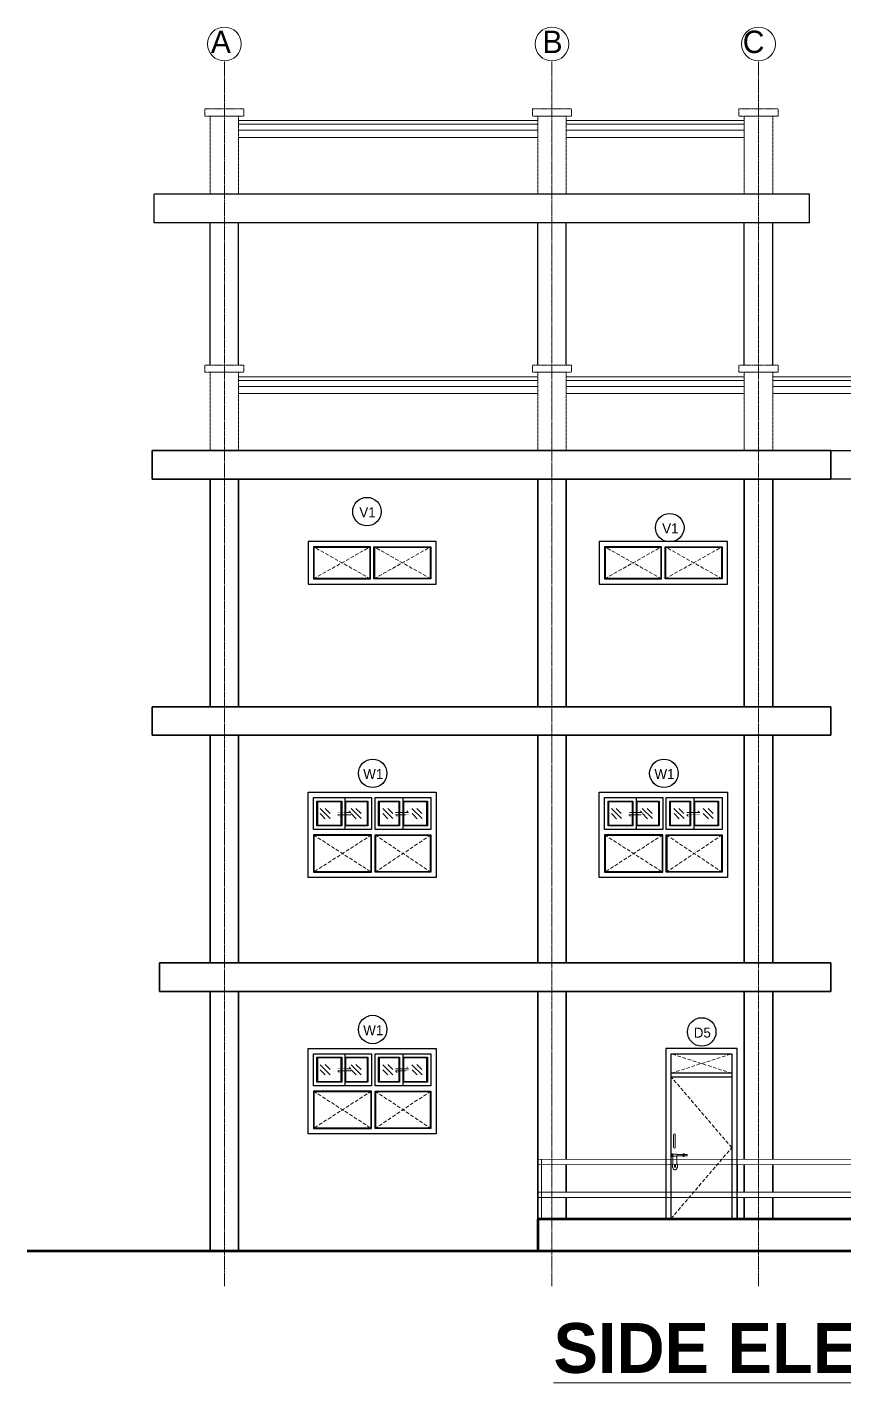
# Model space of a CAD drawing. Header units: inches. Extents: x -3071 to 2014935, y -37057 to 549694.
# Drawn here: x 1459588 to 1471072, y -37057 to -18008 of the extents above; entities that cross this region are included whole.
import ezdxf
from ezdxf.enums import TextEntityAlignment as Align

# ---------------------------------------------------------------- set-up
doc = ezdxf.new("R2010")
doc.units = ezdxf.units.IN
doc.header["$MEASUREMENT"] = 0
for name, pattern in [('ACAD_ISO08W100', [36, 24, -3, 6, -3]), ('DASHED', [0.75, 0.5, -0.25]), ('HIDDEN2', [0.1875, 0.125, -0.0625]), ('TRAZOS1', [0.15, 0.1, -0.05])]:
    doc.linetypes.add(name, pattern=pattern)
for name, color, linetype, lineweight in [('001-Archi- door window elevation', 92, 'Continuous', 25), ('001-Archi-hatch', 9, 'Continuous', 0), ('001-Archi-Opening Tags', 14, 'Continuous', 25), ('A .8 boundary line', 10, 'Continuous', 53), ('A 0.13 Text', 6, 'Continuous', 13), ('A 0.13 window elevation', 253, 'Continuous', 13), ('A 0.13parapet partition', 230, 'Continuous', 13), ('A 0.25 back line elevation', 20, 'Continuous', 25), ('A 0.35 front line elevation', 112, 'Continuous', 35), ('A 0.9 RAILING', 100, 'Continuous', 9), ('cen', 50, 'ACAD_ISO08W100', 5), ('Grid Tag', 6, 'Continuous', 20)]:
    doc.layers.add(name, color=color, linetype=linetype, lineweight=lineweight)
doc.styles.add('Archi 100', font='GOTHIC.TTF', dxfattribs={"height": 200})
doc.styles.add('CG', font='GOTHIC.TTF', dxfattribs={"height": 40})
doc.styles.get("Standard").update_dxf_attribs({"font": 'GOTHIC.TTF'})

# ---------------------------------------------------------------- blocks, each defined once
blk = doc.blocks.new('window tag')
blk.add_circle((0, 0), 200)
at = {"style": 'Archi 100', "flags": 1}
for tag, p in [('WIDTH', (15, 174.5)), ('HEIGHT', (-4.5, -348.5))]:
    blk.add_attdef(tag, p, '', height=200, dxfattribs=at)
at = {"style": 'Archi 100'}
blk.add_attdef('SYMBOL', text='', height=200, dxfattribs=at).set_placement((8, -10.5), align=Align.MIDDLE_CENTER)
blk = doc.blocks.new('A$C42FF27C5')
for p, q in [((16, 17), (-16, 17)), ((-16, 17), (-16, 0)), ((16, 0), (-16, 0)), ((27, 17), (16, 17)), ((27, 0), (16, 0)), ((39, 26), (27, 26)), ((27, 17), (27, 26)), ((27, 17), (27, 0)), ((27, 0), (27, -8)), ((39, 17), (39, 26)), ((50, 17), (39, 17)), ((39, 17), (39, 0)), ((50, 0), (39, 0)), ((39, 0), (39, -8)), ((125, 17), (50, 17)), ((125, 0), (50, 0)), ((186, 23), (125, 23)), ((125, 17), (125, 23)), ((125, 0), (125, 17)), ((125, -6), (125, 0)), ((186, 17), (186, 23)), ((192, 17), (186, 17)), ((186, 17), (186, 17)), ((186, 17), (186, 0)), ((192, 0), (186, 0)), ((186, 0), (186, 0)), ((186, -6), (186, 0)), ((203, 26), (192, 26)), ((192, 17), (192, 26)), ((192, 17), (192, 0)), ((192, 0), (192, -8)), ((203, 17), (203, 26)), ((208, 17), (203, 17)), ((203, 17), (203, 0)), ((208, 0), (203, 0)), ((203, 0), (203, -8)), ((27, -10), (27, -8)), ((39, -8), (27, -8)), ((39, -10), (27, -10)), ((39, -10), (39, -8)), ((121, -120), (123, -120)), ((121, -120), (121, -163)), ((121, -163), (123, -164)), ((121, -163), (123, -164)), ((121, -163), (121, -163)), ((123, -120), (125, -119)), ((123, -164), (125, -164)), ((123, -164), (125, -164)), ((128, -6), (125, -6)), ((125, -6), (125, -6)), ((128, -6), (125, -6)), ((125, -119), (126, -118)), ((125, -164), (126, -165)), ((125, -164), (126, -165)), ((126, -118), (127, -117)), ((126, -165), (127, -167)), ((126, -165), (127, -167)), ((127, -117), (128, -115)), ((127, -167), (128, -169)), ((127, -167), (128, -169)), ((128, -114), (128, -6)), ((128, -6), (128, -6)), ((183, -6), (128, -6)), ((128, -115), (128, -114)), ((128, -169), (128, -170)), ((128, -169), (128, -170)), ((128, -169), (128, -169)), ((128, -170), (128, -170)), ((128, -170), (128, -170)), ((129, -177), (128, -170)), ((129, -177), (128, -170)), ((128, -170), (128, -170)), ((132, -184), (129, -177)), ((132, -184), (129, -177)), ((129, -177), (129, -177)), ((136, -190), (132, -184)), ((136, -190), (132, -184)), ((142, -194), (136, -190)), ((142, -194), (136, -190)), ((161, -125), (150, -125)), ((150, -144), (150, -125)), ((150, -159), (150, -144)), ((161, -159), (150, -159)), ((161, -125), (161, -144)), ((161, -144), (161, -159)), ((175, -190), (169, -194)), ((175, -190), (169, -194)), ((179, -184), (175, -190)), ((179, -184), (175, -190)), ((182, -177), (179, -184)), ((182, -177), (179, -184)), ((183, -170), (182, -177)), ((183, -170), (182, -177)), ((182, -177), (182, -177)), ((183, -114), (183, -6)), ((186, -6), (183, -6)), ((183, -6), (183, -6)), ((186, -6), (183, -6)), ((183, -115), (183, -114)), ((184, -117), (183, -115)), ((183, -169), (184, -167)), ((183, -169), (184, -167)), ((183, -170), (183, -169)), ((183, -170), (183, -169)), ((183, -169), (183, -169)), ((183, -170), (183, -170)), ((183, -170), (183, -170)), ((183, -170), (183, -170)), ((185, -118), (184, -117)), ((184, -167), (185, -165)), ((184, -167), (185, -165)), ((186, -119), (185, -118)), ((185, -165), (186, -164)), ((185, -165), (186, -164)), ((186, -6), (186, -6)), ((188, -120), (186, -119)), ((186, -164), (188, -164)), ((186, -164), (188, -164)), ((189, -120), (188, -120)), ((188, -164), (189, -163)), ((188, -164), (189, -163)), ((189, -120), (189, -163)), ((189, -163), (189, -163)), ((192, -10), (192, -8)), ((203, -8), (192, -8)), ((203, -10), (192, -10)), ((203, -10), (203, -8)), ((148, -197), (142, -194)), ((148, -197), (142, -194)), ((155, -198), (148, -197)), ((155, -198), (148, -197)), ((162, -197), (155, -198)), ((162, -197), (155, -198)), ((169, -194), (162, -197)), ((169, -194), (162, -197))]:
    blk.add_line(p, q)
blk = doc.blocks.new('grid')
at = {"layer": 'Grid Tag', "linetype": 'Continuous', "ltscale": 30}
blk.add_circle((51, 48), 264, dxfattribs=at)
blk.add_attdef('GRID', (-143, -93), '', height=200)

msp = doc.modelspace()

# ---------------------------------------------------------------- linework, layer by layer
at = {"layer": '001-Archi- door window elevation'}
for points in [[(1463533.97, -25834.93), (1465333.97, -25834.93), (1465333.97, -25234.93), (1463533.97, -25234.93)], [(1463608.97, -25759.93), (1464408.97, -25759.93), (1464408.97, -25309.93), (1463608.97, -25309.93)], [(1464458.97, -25309.93), (1465258.97, -25309.93), (1465258.97, -25759.93), (1464458.97, -25759.93)], [(1467623.51, -25834.93), (1469423.51, -25834.93), (1469423.51, -25234.93), (1467623.51, -25234.93)], [(1467698.51, -25759.93), (1468498.51, -25759.93), (1468498.51, -25309.93), (1467698.51, -25309.93)], [(1468548.51, -25309.93), (1469348.51, -25309.93), (1469348.51, -25759.93), (1468548.51, -25759.93)], [(1463533.97, -28757.64), (1465333.97, -28757.64), (1465333.97, -29957.64), (1463533.97, -29957.64)], [(1467623.51, -28757.64), (1469423.51, -28757.64), (1469423.51, -29957.64), (1467623.51, -29957.64)], [(1464005.89, -29232.64), (1463658.97, -29232.64), (1463658.97, -28882.64), (1464005.89, -28882.64)], [(1464374.72, -29232.64), (1464055.89, -29232.64), (1464055.89, -28882.64), (1464374.72, -28882.64)], [(1464816.85, -29232.64), (1464524.72, -29232.64), (1464524.72, -28882.64), (1464816.85, -28882.64)], [(1465208.97, -29232.64), (1464866.85, -29232.64), (1464866.85, -28882.64), (1465208.97, -28882.64)], [(1468095.42, -29232.64), (1467748.51, -29232.64), (1467748.51, -28882.64), (1468095.42, -28882.64)], [(1468464.25, -29232.64), (1468145.42, -29232.64), (1468145.42, -28882.64), (1468464.25, -28882.64)], [(1468906.38, -29232.64), (1468614.25, -29232.64), (1468614.25, -28882.64), (1468906.38, -28882.64)], [(1469298.51, -29232.64), (1468956.38, -29232.64), (1468956.38, -28882.64), (1469298.51, -28882.64)], [(1464424.72, -29357.64), (1463608.97, -29357.64), (1463608.97, -29882.64), (1464424.72, -29882.64)], [(1464474.72, -29357.64), (1465258.97, -29357.64), (1465258.97, -29882.64), (1464474.72, -29882.64)], [(1468514.25, -29357.64), (1467698.51, -29357.64), (1467698.51, -29882.64), (1468514.25, -29882.64)], [(1468564.25, -29357.64), (1469348.51, -29357.64), (1469348.51, -29882.64), (1468564.25, -29882.64)], [(1463533.97, -32357.64), (1465333.97, -32357.64), (1465333.97, -33557.64), (1463533.97, -33557.64)], [(1469483.02, -34757.64), (1469558.02, -34757.64), (1469558.02, -32357.64), (1468558.02, -32357.64), (1468558.02, -34757.64), (1468633.02, -34757.64), (1468633.02, -32432.64), (1469483.02, -32432.64)], [(1464005.89, -32832.64), (1463658.97, -32832.64), (1463658.97, -32482.64), (1464005.89, -32482.64)], [(1464374.72, -32832.64), (1464055.89, -32832.64), (1464055.89, -32482.64), (1464374.72, -32482.64)], [(1464816.85, -32832.64), (1464524.72, -32832.64), (1464524.72, -32482.64), (1464816.85, -32482.64)], [(1465208.97, -32832.64), (1464866.85, -32832.64), (1464866.85, -32482.64), (1465208.97, -32482.64)], [(1469483.02, -32707.64), (1468633.02, -32707.64), (1468633.02, -32432.64), (1469483.02, -32432.64)], [(1468633.02, -32757.64), (1469483.02, -32757.64), (1469483.02, -34747.64), (1468633.02, -34747.64)], [(1464424.72, -32957.64), (1463608.97, -32957.64), (1463608.97, -33482.64), (1464424.72, -33482.64)], [(1464474.72, -32957.64), (1465258.97, -32957.64), (1465258.97, -33482.64), (1464474.72, -33482.64)]]:
    msp.add_lwpolyline(points, close=True, dxfattribs=at)
for points in [[(1464424.72, -29282.64), (1463608.97, -29282.64), (1463608.97, -28832.64), (1464424.72, -28832.64), (1464424.72, -29282.64)], [(1464055.89, -29282.64), (1464055.89, -28832.64)], [(1464474.72, -28832.64), (1465258.97, -28832.64), (1465258.97, -29282.64), (1464474.72, -29282.64), (1464474.72, -28832.64), (1464474.72, -28832.64)], [(1464866.85, -29282.64), (1464866.85, -28832.64)], [(1468514.25, -29282.64), (1467698.51, -29282.64), (1467698.51, -28832.64), (1468514.25, -28832.64), (1468514.25, -29282.64)], [(1468145.42, -29282.64), (1468145.42, -28832.64)], [(1468564.25, -28832.64), (1469348.51, -28832.64), (1469348.51, -29282.64), (1468564.25, -29282.64), (1468564.25, -28832.64), (1468564.25, -28832.64)], [(1468956.38, -29282.64), (1468956.38, -28832.64)], [(1464424.72, -32882.64), (1463608.97, -32882.64), (1463608.97, -32432.64), (1464424.72, -32432.64), (1464424.72, -32882.64)], [(1464055.89, -32882.64), (1464055.89, -32432.64)], [(1464474.72, -32432.64), (1465258.97, -32432.64), (1465258.97, -32882.64), (1464474.72, -32882.64), (1464474.72, -32432.64), (1464474.72, -32432.64)], [(1464866.85, -32882.64), (1464866.85, -32432.64)]]:
    msp.add_lwpolyline(points, dxfattribs=at)
at = {"layer": '001-Archi-hatch', "linetype": 'TRAZOS1', "ltscale": 500}
for p, q in [((1463608.97, -25759.93), (1464408.97, -25309.93)), ((1464408.97, -25759.93), (1463608.97, -25309.93)), ((1464458.97, -25759.93), (1465258.97, -25309.93)), ((1465258.97, -25759.93), (1464458.97, -25309.93)), ((1467698.51, -25759.93), (1468498.51, -25309.93)), ((1468498.51, -25759.93), (1467698.51, -25309.93)), ((1468548.51, -25759.93), (1469348.51, -25309.93)), ((1469348.51, -25759.93), (1468548.51, -25309.93)), ((1463608.97, -29357.64), (1464424.72, -29882.64)), ((1464424.72, -29357.64), (1463608.97, -29882.64)), ((1464474.72, -29357.64), (1465258.97, -29882.64)), ((1465258.97, -29357.64), (1464474.72, -29882.64)), ((1467698.51, -29357.64), (1468514.25, -29882.64)), ((1468514.25, -29357.64), (1467698.51, -29882.64)), ((1468564.25, -29357.64), (1469348.51, -29882.64)), ((1469348.51, -29357.64), (1468564.25, -29882.64)), ((1468633.02, -32707.64), (1469483.02, -32432.64)), ((1469483.02, -32707.64), (1468633.02, -32432.64)), ((1463608.97, -32957.64), (1464424.72, -33482.64)), ((1464424.72, -32957.64), (1463608.97, -33482.64)), ((1464474.72, -32957.64), (1465258.97, -33482.64)), ((1465258.97, -32957.64), (1464474.72, -33482.64))]:
    msp.add_line(p, q, dxfattribs=at)
at = {"layer": '001-Archi-hatch'}
for p, q in [((1463844.95, -29128.44), (1463703.35, -28986.84)), ((1463705.18, -29059.38), (1463775.98, -29130.18)), ((1463772.32, -28985.1), (1463843.12, -29055.9)), ((1464279.17, -29128.44), (1464137.57, -28986.84)), ((1464139.4, -29059.38), (1464210.2, -29130.18)), ((1464206.54, -28985.1), (1464277.34, -29055.9)), ((1464724.14, -29128.44), (1464582.54, -28986.84)), ((1464584.37, -29059.38), (1464655.17, -29130.18)), ((1464651.51, -28985.1), (1464722.31, -29055.9)), ((1465134.18, -29128.44), (1464992.58, -28986.84)), ((1464994.41, -29059.38), (1465065.21, -29130.18)), ((1465061.55, -28985.1), (1465132.35, -29055.9)), ((1467934.49, -29128.44), (1467792.89, -28986.84)), ((1467794.72, -29059.38), (1467865.52, -29130.18)), ((1467861.86, -28985.1), (1467932.66, -29055.9)), ((1468368.71, -29128.44), (1468227.1, -28986.84)), ((1468228.93, -29059.38), (1468299.74, -29130.18)), ((1468296.07, -28985.1), (1468366.88, -29055.9)), ((1468813.67, -29128.44), (1468672.07, -28986.84)), ((1468673.9, -29059.38), (1468744.7, -29130.18)), ((1468741.04, -28985.1), (1468811.84, -29055.9)), ((1469223.71, -29128.44), (1469082.11, -28986.84)), ((1469083.94, -29059.38), (1469154.74, -29130.18)), ((1469151.08, -28985.1), (1469221.88, -29055.9)), ((1463844.95, -32728.44), (1463703.35, -32586.84)), ((1463705.18, -32659.38), (1463775.98, -32730.18)), ((1463772.32, -32585.1), (1463843.12, -32655.9)), ((1464279.17, -32728.44), (1464137.57, -32586.84)), ((1464139.4, -32659.38), (1464210.2, -32730.18)), ((1464206.54, -32585.1), (1464277.34, -32655.9)), ((1464724.14, -32728.44), (1464582.54, -32586.84)), ((1464584.37, -32659.38), (1464655.17, -32730.18)), ((1464651.51, -32585.1), (1464722.31, -32655.9)), ((1465134.18, -32728.44), (1464992.58, -32586.84)), ((1464994.41, -32659.38), (1465065.21, -32730.18)), ((1465061.55, -32585.1), (1465132.35, -32655.9))]:
    msp.add_line(p, q, dxfattribs=at)
for points in [[(1463618.97, -25749.93), (1464398.97, -25749.93), (1464398.97, -25319.93), (1463618.97, -25319.93)], [(1464468.97, -25319.93), (1465248.97, -25319.93), (1465248.97, -25749.93), (1464468.97, -25749.93)], [(1467708.51, -25749.93), (1468488.51, -25749.93), (1468488.51, -25319.93), (1467708.51, -25319.93)], [(1468558.51, -25319.93), (1469338.51, -25319.93), (1469338.51, -25749.93), (1468558.51, -25749.93)], [(1463995.89, -29222.64), (1463668.97, -29222.64), (1463668.97, -28892.64), (1463995.89, -28892.64)], [(1464364.72, -29222.64), (1464065.89, -29222.64), (1464065.89, -28892.64), (1464364.72, -28892.64)], [(1464806.85, -29222.64), (1464534.72, -29222.64), (1464534.72, -28892.64), (1464806.85, -28892.64)], [(1465198.97, -29222.64), (1464876.85, -29222.64), (1464876.85, -28892.64), (1465198.97, -28892.64)], [(1468085.42, -29222.64), (1467758.51, -29222.64), (1467758.51, -28892.64), (1468085.42, -28892.64)], [(1468454.25, -29222.64), (1468155.42, -29222.64), (1468155.42, -28892.64), (1468454.25, -28892.64)], [(1468896.38, -29222.64), (1468624.25, -29222.64), (1468624.25, -28892.64), (1468896.38, -28892.64)], [(1469288.51, -29222.64), (1468966.38, -29222.64), (1468966.38, -28892.64), (1469288.51, -28892.64)], [(1464414.72, -29367.64), (1463618.97, -29367.64), (1463618.97, -29872.64), (1464414.72, -29872.64)], [(1464484.72, -29367.64), (1465248.97, -29367.64), (1465248.97, -29872.64), (1464484.72, -29872.64)], [(1468504.25, -29367.64), (1467708.51, -29367.64), (1467708.51, -29872.64), (1468504.25, -29872.64)], [(1468574.25, -29367.64), (1469338.51, -29367.64), (1469338.51, -29872.64), (1468574.25, -29872.64)], [(1463995.89, -32822.64), (1463668.97, -32822.64), (1463668.97, -32492.64), (1463995.89, -32492.64)], [(1464364.72, -32822.64), (1464065.89, -32822.64), (1464065.89, -32492.64), (1464364.72, -32492.64)], [(1464806.85, -32822.64), (1464534.72, -32822.64), (1464534.72, -32492.64), (1464806.85, -32492.64)], [(1465198.97, -32822.64), (1464876.85, -32822.64), (1464876.85, -32492.64), (1465198.97, -32492.64)], [(1464414.72, -32967.64), (1463618.97, -32967.64), (1463618.97, -33472.64), (1464414.72, -33472.64)], [(1464484.72, -32967.64), (1465248.97, -32967.64), (1465248.97, -33472.64), (1464484.72, -33472.64)]]:
    msp.add_lwpolyline(points, close=True, dxfattribs=at)
at = {"layer": '001-Archi-hatch', "linetype": 'HIDDEN2', "ltscale": 5}
for points in [[(1464111.51, -29022.04), (1464134.67, -29045.2), (1463950.7, -29045.2)], [(1463973.86, -29098.36), (1463950.7, -29075.2), (1464134.67, -29075.2)], [(1464922.47, -29022.04), (1464945.63, -29045.2), (1464761.66, -29045.2)], [(1464784.82, -29098.36), (1464761.66, -29075.2), (1464945.63, -29075.2)], [(1468201.04, -29022.04), (1468224.2, -29045.2), (1468040.24, -29045.2)], [(1468063.4, -29098.36), (1468040.24, -29075.2), (1468224.2, -29075.2)], [(1469012, -29022.04), (1469035.16, -29045.2), (1468851.2, -29045.2)], [(1468874.36, -29098.36), (1468851.2, -29075.2), (1469035.16, -29075.2)], [(1464111.51, -32622.04), (1464134.67, -32645.2), (1463950.7, -32645.2)], [(1463973.86, -32698.36), (1463950.7, -32675.2), (1464134.67, -32675.2)], [(1464922.47, -32622.04), (1464945.63, -32645.2), (1464761.66, -32645.2)], [(1464784.82, -32698.36), (1464761.66, -32675.2), (1464945.63, -32675.2)]]:
    msp.add_lwpolyline(points, dxfattribs=at)
at = {"layer": '001-Archi-hatch', "linetype": 'TRAZOS1', "ltscale": 500}
msp.add_lwpolyline([(1468633.02, -34747.64), (1469483.02, -33752.64), (1468633.02, -32757.64)], dxfattribs=at)
at = {"layer": '001-Archi-hatch'}
msp.add_lwpolyline([(1468665.14, -33572.8, -1), (1468690.14, -33572.8), (1468690.14, -33747.8, -1), (1468665.14, -33747.8)], format="xyb", close=True, dxfattribs=at)
at = {"layer": 'A .8 boundary line'}
for p, q in [((1477513.27, -34757.64), (1466758.29, -34757.64)), ((1466758.29, -34757.64), (1466758.29, -35207.64)), ((1486655.16, -35207.64), (1459588.29, -35207.64))]:
    msp.add_line(p, q, dxfattribs=at)
at = {"layer": 'A 0.13 window elevation', "linetype": 'DASHED', "ltscale": 0.005}
for points in [[(1462633.29, -19157.64), (1462083.29, -19157.64), (1462083.29, -19257.64), (1462633.29, -19257.64)], [(1467233.29, -19157.64), (1466683.29, -19157.64), (1466683.29, -19257.64), (1467233.29, -19257.64)], [(1470133.29, -19157.64), (1469583.29, -19157.64), (1469583.29, -19257.64), (1470133.29, -19257.64)], [(1462558.29, -19257.64), (1462158.29, -19257.64), (1462158.29, -20357.64), (1462558.29, -20357.64)], [(1467158.29, -19257.64), (1466758.29, -19257.64), (1466758.29, -20357.64), (1467158.29, -20357.64)], [(1470058.29, -19257.64), (1469658.29, -19257.64), (1469658.29, -20357.64), (1470058.29, -20357.64)], [(1462633.29, -22757.64), (1462083.29, -22757.64), (1462083.29, -22857.64), (1462633.29, -22857.64)], [(1462558.29, -22857.64), (1462158.29, -22857.64), (1462158.29, -23957.64), (1462558.29, -23957.64)], [(1467233.29, -22757.64), (1466683.29, -22757.64), (1466683.29, -22857.64), (1467233.29, -22857.64)], [(1467158.29, -22857.64), (1466758.29, -22857.64), (1466758.29, -23957.64), (1467158.29, -23957.64)], [(1470133.29, -22757.64), (1469583.29, -22757.64), (1469583.29, -22857.64), (1470133.29, -22857.64)], [(1470058.29, -22857.64), (1469658.29, -22857.64), (1469658.29, -23957.64), (1470058.29, -23957.64)]]:
    msp.add_lwpolyline(points, close=True, dxfattribs=at)
at = {"layer": 'A 0.13parapet partition', "ltscale": 20}
for p, q in [((1466758.29, -19457.64), (1462558.29, -19457.64)), ((1466758.29, -19557.64), (1462558.29, -19557.64)), ((1469658.29, -19457.64), (1467158.29, -19457.64)), ((1469658.29, -19557.64), (1467158.29, -19557.64)), ((1466758.29, -23057.64), (1462558.29, -23057.64)), ((1466758.29, -23157.64), (1462558.29, -23157.64)), ((1469658.29, -23057.64), (1467158.29, -23057.64)), ((1469658.29, -23157.64), (1467158.29, -23157.64)), ((1474258.28, -23057.64), (1470058.29, -23057.64)), ((1474258.28, -23157.64), (1470058.29, -23157.64)), ((1466758.29, -33917.31), (1476265.62, -33913.81)), ((1466758.29, -34757.64), (1466758.29, -33917.31)), ((1466758.29, -33992.31), (1476265.77, -33988.81)), ((1466813.29, -34757.64), (1466813.29, -33917.31)), ((1466758.29, -34378.8), (1476266.54, -34375.3)), ((1466758.29, -34453.8), (1476266.69, -34450.3))]:
    msp.add_line(p, q, dxfattribs=at)
at = {"layer": 'A 0.25 back line elevation', "ltscale": 20}
for p, q in [((1461373.91, -20757.64), (1461373.91, -20357.64)), ((1470573.29, -20357.64), (1461373.91, -20357.64)), ((1470573.29, -20757.64), (1470573.29, -20357.64)), ((1470573.29, -20757.64), (1461373.91, -20757.64)), ((1462158.29, -22757.64), (1462158.29, -20757.64)), ((1462558.29, -22757.64), (1462558.29, -20757.64)), ((1466758.29, -22757.64), (1466758.29, -20757.64)), ((1467158.29, -22757.64), (1467158.29, -20757.64)), ((1469658.29, -22757.64), (1469658.29, -20757.64)), ((1470058.29, -22757.64), (1470058.29, -20757.64)), ((1470058.29, -22757.64), (1470058.29, -20757.64)), ((1470873.29, -23957.64), (1475443.34, -23957.64)), ((1475443.34, -24357.64), (1470873.29, -24357.64))]:
    msp.add_line(p, q, dxfattribs=at)
at = {"layer": 'A 0.35 front line elevation'}
for p, q in [((1461343.28, -24357.64), (1461343.28, -23957.64)), ((1470873.29, -23957.64), (1461343.28, -23957.64)), ((1470873.29, -23957.64), (1470873.29, -24357.64)), ((1470873.29, -24357.64), (1461343.28, -24357.64)), ((1462158.29, -27557.64), (1462158.29, -24357.64)), ((1462558.29, -27557.64), (1462558.29, -24357.64)), ((1466758.29, -27557.64), (1466758.29, -24357.64)), ((1467158.29, -27557.64), (1467158.29, -24357.64)), ((1469658.29, -24357.64), (1469658.29, -27557.64)), ((1470058.29, -24357.64), (1470058.29, -27557.64)), ((1461343.28, -27957.64), (1461343.28, -27557.64)), ((1470873.29, -27557.64), (1461343.28, -27557.64)), ((1470873.29, -27557.64), (1470873.29, -27957.64)), ((1470873.29, -27957.64), (1461343.28, -27957.64)), ((1462158.29, -31157.64), (1462158.29, -27957.64)), ((1462558.29, -31157.64), (1462558.29, -27957.64)), ((1466758.29, -31157.64), (1466758.29, -27957.64)), ((1467158.29, -31157.64), (1467158.29, -27957.64)), ((1469658.29, -27957.64), (1469658.29, -31157.64)), ((1470058.29, -27957.64), (1470058.29, -31157.64)), ((1461449.45, -31558.55), (1461449.45, -31157.64)), ((1467158.29, -31157.64), (1461449.45, -31157.64)), ((1469658.29, -31157.64), (1467158.29, -31157.64)), ((1470873.29, -31157.64), (1469658.29, -31157.64)), ((1470873.29, -31157.64), (1470873.29, -31558.55)), ((1467158.29, -31558.55), (1461449.45, -31558.55)), ((1462158.29, -35207.64), (1462158.29, -31558.55)), ((1462558.29, -35207.64), (1462558.29, -31558.55)), ((1466758.29, -35207.64), (1466758.29, -31558.55)), ((1467158.29, -33917.31), (1467158.29, -31558.55)), ((1470873.29, -31558.55), (1467158.29, -31558.55)), ((1469658.29, -31757.64), (1469658.29, -31558.55)), ((1470058.29, -31558.55), (1469658.29, -31558.55)), ((1470058.29, -31558.55), (1470058.29, -33917.31)), ((1469658.29, -31758.55), (1469658.29, -32257.64)), ((1469658.29, -32257.64), (1469658.29, -33917.31)), ((1467158.29, -34378.8), (1467158.29, -33992.31)), ((1469557.79, -34378.8), (1469557.79, -33992.31)), ((1469658.29, -33992.31), (1469658.29, -34378.8)), ((1470058.29, -33992.31), (1470058.29, -34378.8)), ((1467158.29, -34757.64), (1467158.29, -34453.8)), ((1469557.79, -34757.64), (1469557.79, -34453.8)), ((1469658.29, -34453.8), (1469658.29, -34757.64)), ((1470058.29, -34453.8), (1470058.29, -34757.64))]:
    msp.add_line(p, q, dxfattribs=at)
at = {"layer": 'A 0.9 RAILING', "ltscale": 20}
for p, q in [((1466758.29, -19322.64), (1462558.29, -19322.64)), ((1466758.29, -19372.64), (1462558.29, -19372.64)), ((1469658.29, -19322.64), (1467158.29, -19322.64)), ((1469658.29, -19372.64), (1467158.29, -19372.64)), ((1466758.29, -22922.64), (1462558.29, -22922.64)), ((1466758.29, -22972.64), (1462558.29, -22972.64)), ((1469658.29, -22922.64), (1467158.29, -22922.64)), ((1469658.29, -22972.64), (1467158.29, -22972.64)), ((1474258.28, -22922.64), (1470058.29, -22922.64)), ((1474258.28, -22972.64), (1470058.29, -22972.64))]:
    msp.add_line(p, q, dxfattribs=at)
at = {"layer": 'cen', "ltscale": 2}
for p, q in [((1462358.29, -35696.45), (1462358.29, -18482.96)), ((1466958.29, -35696.45), (1466958.29, -18482.96)), ((1469858.29, -35696.45), (1469858.29, -18482.96))]:
    msp.add_line(p, q, dxfattribs=at)

# ---------------------------------------------------------------- block references
ref = msp.add_blockref('grid', (1462404.51, -18288.77), dxfattribs=dict(xscale=-0.8987445155798923, yscale=0.8987445155798923, zscale=0.8987445155798923))
ref.add_attrib('GRID', 'A', (1462169.08, -18372.55), dxfattribs={"height": 314.56})
ref = msp.add_blockref('grid', (1467004.51, -18288.77), dxfattribs=dict(xscale=-0.8987445155798923, yscale=0.8987445155798923, zscale=0.8987445155798923))
ref.add_attrib('GRID', 'B', (1466826.39, -18372.55), dxfattribs={"height": 314.56})
ref = msp.add_blockref('grid', (1469904.51, -18288.77), dxfattribs=dict(xscale=-0.8987445155798923, yscale=0.8987445155798923, zscale=0.8987445155798923))
ref.add_attrib('GRID', 'C', (1469638.07, -18372.55), dxfattribs={"height": 314.56})
at = {"layer": '001-Archi-hatch', "xscale": -1, "rotation": 359.9999999999973}
msp.add_blockref('A$C42FF27C5', (1468841.29, -33866.12), dxfattribs=at)
at = {"layer": '001-Archi-Opening Tags'}
ref = msp.add_blockref('window tag', (1464360.25, -24815.16), dxfattribs=at)
ref.add_attrib('SYMBOL', 'V1', dxfattribs={"layer": '0', "height": 140, "style": 'CG'}).set_placement((1464368.25, -24825.66), align=Align.MIDDLE_CENTER)
ref = msp.add_blockref('window tag', (1468613.21, -25041.23), dxfattribs=at)
ref.add_attrib('SYMBOL', 'V1', dxfattribs={"layer": '0', "height": 140, "style": 'CG'}).set_placement((1468621.21, -25051.73), align=Align.MIDDLE_CENTER)
ref = msp.add_blockref('window tag', (1464440.92, -28492.5), dxfattribs=at)
ref.add_attrib('SYMBOL', 'W1', dxfattribs={"layer": '0', "height": 140, "style": 'CG'}).set_placement((1464448.92, -28503), align=Align.MIDDLE_CENTER)
ref = msp.add_blockref('window tag', (1468530.46, -28492.5), dxfattribs=at)
ref.add_attrib('SYMBOL', 'W1', dxfattribs={"layer": '0', "height": 140, "style": 'CG'}).set_placement((1468538.46, -28503), align=Align.MIDDLE_CENTER)
ref = msp.add_blockref('window tag', (1464440.92, -32092.5), dxfattribs=at)
ref.add_attrib('SYMBOL', 'W1', dxfattribs={"layer": '0', "height": 140, "style": 'CG'}).set_placement((1464448.92, -32103), align=Align.MIDDLE_CENTER)
ref = msp.add_blockref('window tag', (1469062.14, -32126.34), dxfattribs=at)
ref.add_attrib('SYMBOL', 'D5', dxfattribs={"layer": '0', "height": 140, "style": 'CG'}).set_placement((1469070.14, -32136.84), align=Align.MIDDLE_CENTER)

# ---------------------------------------------------------------- texts
at = {"layer": 'A 0.13 Text', "insert": (1470881.25, -36572.43), "char_height": 700, "width": 13056.4847, "attachment_point": 5, "style": 'CG'}
msp.add_mtext('{\\fCentury Gothic|b1|i0|c0|p34;\\LSIDE ELEVATION}', dxfattribs=at)

doc.saveas('drawing.dxf')
